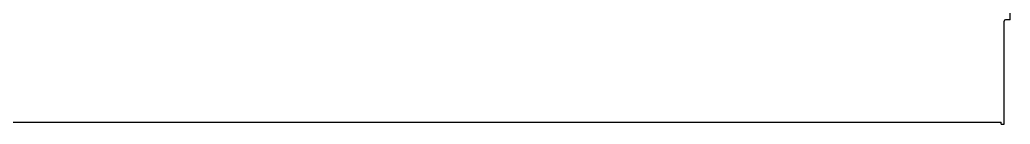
# Model space of a CAD drawing. Header units: inches. Extents: x 0 to 310, y 0 to 246.
# Drawn here: x 263.52 to 310.21, y 59.11 to 64.01 of the extents above; entities that cross this region are included whole.
import ezdxf

# ---------------------------------------------------------------- set-up
doc = ezdxf.new("R2010")
doc.units = ezdxf.units.IN
doc.header["$MEASUREMENT"] = 0
doc.layers.add('OBJECT', color=7, linetype='Continuous')

msp = doc.modelspace()

# ---------------------------------------------------------------- linework, layer by layer
msp.add_line((309.782, 59.107), (309.782, 59.197))
at = {"layer": 'OBJECT', "linetype": 'Continuous'}
for p, q in [((310.212, 64.012), (310.212, 65.762)), ((310.212, 64.012), (309.994, 64.012)), ((309.932, 59.107), (309.932, 63.95)), ((213.785, 59.197), (309.782, 59.197)), ((309.782, 59.107), (309.932, 59.107))]:
    msp.add_line(p, q, dxfattribs=at)
msp.add_arc((309.994, 63.95), 0.062, 90, 180, dxfattribs=at)

doc.saveas('drawing.dxf')
